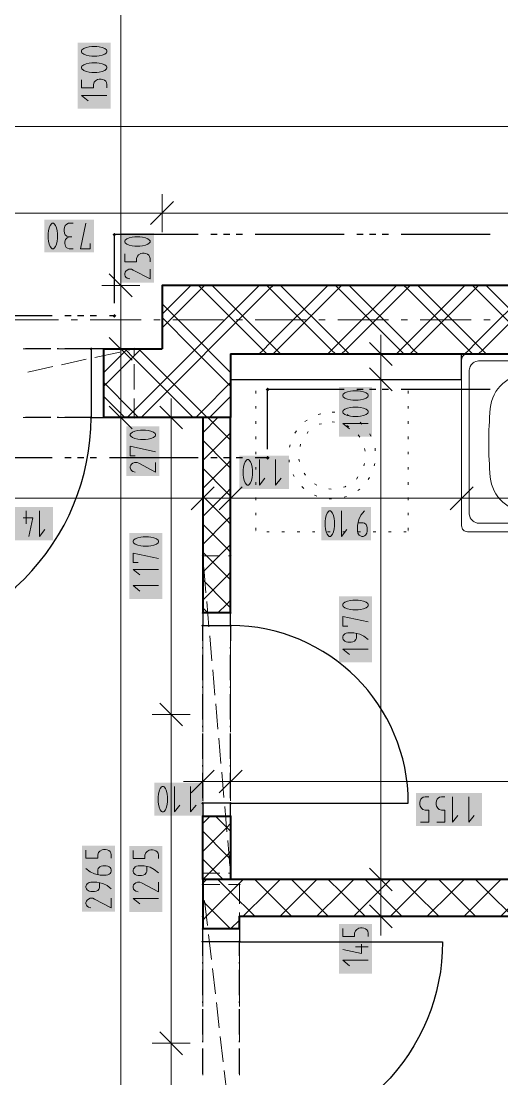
# Model space of a CAD drawing. Header units: millimetres. Extents: x 0 to 594, y 0 to 420.
# Drawn here: x 183.26 to 202.4, y 212.1 to 254.22 of the extents above; entities that cross this region are included whole.
import ezdxf

# ---------------------------------------------------------------- set-up
doc = ezdxf.new("R2010")
doc.units = ezdxf.units.MM
doc.header["$LTSCALE"] = 8
for name, color, linetype in [('PDF_Dvere', 7, 'Continuous'), ('PDF_Instalacni prizdivka do 1m', 7, 'Continuous'), ('PDF_Koty delkove', 7, 'Continuous'), ('PDF_Osy hlavni', 7, 'Continuous'), ('PDF_Pozarni useky', 7, 'Continuous'), ('PDF_Preklady', 7, 'Continuous'), ('PDF_Pricky zdene', 7, 'Continuous'), ('PDF_Sanita', 7, 'Continuous'), ('PDF_Steny akusticke', 7, 'Continuous')]:
    doc.layers.add(name, color=color, linetype=linetype)

msp = doc.modelspace()

# ---------------------------------------------------------------- linework, layer by layer
at = {"layer": 'PDF_Dvere', "lineweight": 25}
for points in [[(184.444, 241.166), (183.433, 241.166)], [(184.747, 241.166), (184.696, 241.166)], [(186.01, 241.166), (184.999, 241.166)], [(184.444, 238.437), (183.433, 238.437)], [(184.747, 238.437), (184.696, 238.437)], [(186.01, 238.437), (184.999, 238.437)], [(190.487, 229.538), (190.487, 230.147)], [(190.487, 229.234), (190.487, 229.285)], [(191.599, 229.234), (191.599, 229.285)], [(190.487, 227.971), (190.487, 228.982)], [(191.599, 227.971), (191.599, 228.982)], [(190.487, 227.667), (190.487, 227.718)], [(191.599, 227.667), (191.599, 227.718)], [(190.487, 226.404), (190.487, 227.415)], [(191.599, 226.404), (191.599, 227.415)], [(190.487, 226.1), (190.487, 226.151)], [(190.487, 224.837), (190.487, 225.848)], [(191.599, 226.1), (191.599, 226.151)], [(191.599, 224.837), (191.599, 225.848)], [(190.487, 224.533), (190.487, 224.584)], [(191.599, 224.533), (191.599, 224.584)], [(190.487, 223.27), (190.487, 224.281)], [(191.599, 223.27), (191.599, 224.281)], [(190.487, 217.002), (190.487, 217.56)], [(190.487, 216.698), (190.487, 216.749)], [(191.953, 216.698), (191.953, 216.749)], [(190.487, 215.435), (190.487, 216.446)], [(191.953, 215.435), (191.953, 216.446)], [(190.487, 215.131), (190.487, 215.182)], [(190.487, 213.868), (190.487, 214.879)], [(191.953, 215.131), (191.953, 215.182)], [(191.953, 213.868), (191.953, 214.879)], [(190.487, 213.564), (190.487, 213.615)], [(191.953, 213.564), (191.953, 213.615)], [(190.487, 212.301), (190.487, 213.312)], [(191.953, 212.301), (191.953, 213.312)]]:
    msp.add_lwpolyline(points, dxfattribs=at)
for points in [[(186.544, 241.166), (186.039, 241.166), (186.039, 238.437), (186.544, 238.437)], [(190.487, 230.652), (190.487, 230.147), (191.599, 230.147), (191.599, 230.652)], [(190.487, 223.07), (190.487, 222.564), (191.599, 222.564), (191.599, 223.07)], [(190.487, 217.56), (190.487, 218.066), (191.953, 218.066), (191.953, 217.56)]]:
    msp.add_lwpolyline(points, close=True, dxfattribs=at)
for points in [[(176.94, 238.437), (176.94, 229.338, 0.414214), (186.039, 238.437)], [(191.599, 223.07), (198.676, 223.07, 0.414212), (191.599, 230.147), (191.599, 229.538)], [(191.953, 217.002), (191.953, 217.56), (200.041, 217.56, -0.414214), (191.953, 209.472), (191.953, 210.178)]]:
    msp.add_lwpolyline(points, format="xyb", dxfattribs=at)
at = {"layer": 'PDF_Dvere', "lineweight": 25, "transparency": 33554559}
for points in [[(186.102, 241.166), (186.039, 241.103), (186.039, 241.229), (185.976, 241.166)], [(186.102, 238.437), (186.039, 238.373), (186.039, 238.5), (185.976, 238.437)], [(190.487, 230.083), (190.424, 230.147), (190.55, 230.147), (190.487, 230.21)], [(191.599, 230.083), (191.536, 230.147), (191.662, 230.147), (191.599, 230.21)], [(190.487, 223.007), (190.424, 223.07), (190.55, 223.07), (190.487, 223.133)], [(191.599, 223.007), (191.536, 223.07), (191.662, 223.07), (191.599, 223.133)], [(190.487, 217.497), (190.424, 217.56), (190.55, 217.56), (190.487, 217.623)], [(191.953, 217.497), (191.89, 217.56), (192.016, 217.56), (191.953, 217.623)]]:
    msp.add_solid(points, dxfattribs=at)
at = {"layer": 'PDF_Instalacni prizdivka do 1m', "lineweight": 25}
msp.add_lwpolyline([(200.799, 240.964), (191.599, 240.964), (191.599, 239.953), (200.799, 239.953)], close=True, dxfattribs=at)
at = {"layer": 'PDF_Koty delkove', "lineweight": 18}
for points in [[(187.222, 138.505), (187.222, 143.838), (187.222, 154.678), (187.222, 156.197), (187.222, 158.52), (187.222, 162.807), (187.222, 167.595), (187.222, 173.773), (187.222, 206.995), (187.222, 208.461), (187.222, 238.437), (187.222, 241.166), (187.222, 243.694), (187.222, 258.858), (187.222, 261.588), (187.222, 282.515), (187.222, 283.981), (187.222, 344.032)], [(186.269, 252.556), (186.067, 252.556), (185.967, 252.542), (185.848, 252.515), (185.747, 252.475), (185.679, 252.421), (185.663, 252.394), (185.663, 252.34), (185.679, 252.313), (185.747, 252.259), (185.848, 252.219), (185.967, 252.191), (186.067, 252.177), (186.269, 252.177), (186.37, 252.191), (186.488, 252.219), (186.589, 252.259), (186.657, 252.313), (186.674, 252.34), (186.674, 252.394), (186.657, 252.421), (186.589, 252.475), (186.488, 252.515), (186.37, 252.542), (186.269, 252.556)], [(185.663, 251.881), (185.663, 251.557), (186.134, 251.557), (186.134, 251.692), (186.169, 251.786), (186.219, 251.84), (186.303, 251.894), (186.37, 251.908), (186.438, 251.908), (186.505, 251.894), (186.572, 251.867), (186.623, 251.827), (186.657, 251.773), (186.674, 251.692), (186.674, 251.557)], [(186.674, 251.26), (185.663, 251.26), (185.932, 251.044)], [(511.924, 250.029), (492.486, 250.029), (472.901, 250.029), (471.435, 250.029), (163.798, 250.029)], [(188.87, 247.333), (188.87, 246.575), (188.87, 245.817)], [(189.325, 247.03), (188.415, 246.12)], [(265.501, 246.575), (188.87, 246.575), (181.49, 246.575), (173.705, 246.575), (163.798, 246.575), (162.332, 246.575), (134.833, 246.575)], [(184.705, 245.56), (184.705, 245.762), (184.691, 245.863), (184.664, 245.981), (184.623, 246.082), (184.57, 246.15), (184.542, 246.167), (184.489, 246.167), (184.461, 246.15), (184.408, 246.082), (184.367, 245.981), (184.341, 245.863), (184.327, 245.762)], [(185.326, 246.167), (185.137, 246.167), (185.07, 246.133), (185.015, 246.082), (184.989, 245.999), (184.975, 245.931), (184.975, 245.863), (184.989, 245.779), (185.015, 245.712), (185.07, 245.662), (185.164, 245.627)], [(186.001, 245.358), (186.001, 245.156), (185.623, 245.156), (185.838, 246.167)], [(184.327, 245.762), (184.327, 245.56), (184.341, 245.46), (184.367, 245.341), (184.408, 245.24), (184.461, 245.173), (184.489, 245.156), (184.542, 245.156), (184.57, 245.173), (184.623, 245.24), (184.664, 245.341), (184.691, 245.46), (184.705, 245.56)], [(185.326, 245.156), (185.164, 245.156), (185.109, 245.173), (185.056, 245.207), (185.028, 245.257), (185.002, 245.358), (185.002, 245.425), (185.028, 245.526), (185.083, 245.594), (185.164, 245.627), (185.271, 245.627)], [(187.986, 245.631), (187.784, 245.631), (187.684, 245.617), (187.565, 245.591), (187.464, 245.55), (187.396, 245.497), (187.38, 245.469), (187.38, 245.416)], [(187.38, 245.416), (187.396, 245.388), (187.464, 245.335), (187.565, 245.294), (187.684, 245.267), (187.784, 245.253), (187.986, 245.253), (188.087, 245.267), (188.205, 245.294), (188.306, 245.335), (188.374, 245.388), (188.391, 245.416), (188.391, 245.469), (188.374, 245.497), (188.306, 245.55), (188.205, 245.591), (188.087, 245.617), (187.986, 245.631)], [(187.38, 244.956), (187.38, 244.632), (187.851, 244.632), (187.851, 244.768), (187.886, 244.862), (187.936, 244.916), (188.02, 244.969), (188.087, 244.983), (188.155, 244.983), (188.222, 244.969), (188.289, 244.943), (188.34, 244.902), (188.374, 244.849), (188.391, 244.768), (188.391, 244.632)], [(188.391, 244.335), (188.391, 243.957), (187.717, 244.308), (187.649, 244.335), (187.548, 244.335), (187.481, 244.308), (187.431, 244.268), (187.396, 244.227), (187.38, 244.173), (187.38, 244.119), (187.396, 244.065), (187.431, 244.025), (187.481, 243.984), (187.581, 243.957)], [(187.677, 243.239), (186.767, 244.149)], [(187.981, 243.694), (187.222, 243.694), (186.464, 243.694)], [(187.677, 240.711), (186.767, 241.621)], [(198.039, 240.509), (197.129, 241.419)], [(197.584, 240.964), (197.584, 241.722)], [(187.981, 241.166), (187.222, 241.166), (186.464, 241.166)], [(198.342, 240.964), (197.584, 240.964), (196.826, 240.964)], [(197.584, 218.571), (197.584, 220.037), (197.584, 239.953), (197.584, 240.964)], [(198.039, 239.498), (197.129, 240.408)], [(198.342, 239.953), (197.584, 239.953), (196.826, 239.953)], [(187.677, 237.982), (186.767, 238.891)], [(189.689, 237.982), (188.779, 238.891)], [(189.234, 238.437), (189.234, 239.195)], [(196.673, 238.85), (196.471, 238.85), (196.371, 238.837), (196.253, 238.81), (196.152, 238.769), (196.084, 238.716), (196.068, 238.688), (196.068, 238.635), (196.084, 238.607), (196.152, 238.554), (196.253, 238.513), (196.371, 238.486), (196.471, 238.472), (196.673, 238.472), (196.774, 238.486), (196.893, 238.513)], [(196.893, 238.513), (196.994, 238.554), (197.061, 238.607), (197.079, 238.635), (197.079, 238.688), (197.061, 238.716), (196.994, 238.769), (196.893, 238.81), (196.774, 238.837), (196.673, 238.85)], [(187.981, 238.437), (187.222, 238.437), (186.464, 238.437)], [(189.993, 238.437), (189.234, 238.437), (188.476, 238.437)], [(189.234, 208.461), (189.234, 213.516), (189.234, 226.608), (189.234, 238.437)], [(197.079, 238.202), (196.068, 238.202), (196.337, 237.987)], [(188.208, 237.935), (188.006, 237.935), (187.906, 237.922), (187.788, 237.895), (187.687, 237.854), (187.619, 237.801), (187.603, 237.773), (187.603, 237.72), (187.619, 237.692)], [(187.619, 237.692), (187.687, 237.639), (187.788, 237.598), (187.906, 237.571), (188.006, 237.557), (188.208, 237.557), (188.309, 237.571), (188.428, 237.598), (188.529, 237.639), (188.596, 237.692), (188.614, 237.72), (188.614, 237.773), (188.596, 237.801), (188.529, 237.854), (188.428, 237.895), (188.309, 237.922), (188.208, 237.935)], [(187.804, 236.909), (187.603, 236.909), (187.603, 237.287), (188.614, 237.072)], [(192.745, 236.756), (192.745, 235.745), (192.96, 236.014)], [(193.393, 236.756), (193.393, 235.745), (193.608, 236.014)], [(188.614, 236.639), (188.614, 236.261), (187.939, 236.612), (187.872, 236.639), (187.77, 236.639), (187.704, 236.612), (187.653, 236.572), (187.619, 236.531), (187.603, 236.477), (187.603, 236.424), (187.619, 236.369), (187.653, 236.329), (187.704, 236.288), (187.804, 236.261)], [(190.487, 235.217), (190.487, 235.976)], [(191.599, 235.976), (191.599, 235.217), (191.599, 234.459)], [(200.799, 235.976), (200.799, 235.217), (200.799, 234.459)], [(190.942, 235.672), (190.032, 234.763)], [(192.054, 235.672), (191.144, 234.763)], [(201.254, 235.672), (200.344, 234.763)], [(253.571, 235.217), (236.385, 235.217), (234.818, 235.217), (228.196, 235.217), (226.174, 235.217), (219.552, 235.217), (217.985, 235.217), (200.799, 235.217), (191.599, 235.217), (190.487, 235.217), (175.929, 235.217), (174.817, 235.217), (164.556, 235.217), (163.798, 235.217)], [(190.487, 235.217), (190.487, 234.459)], [(183.451, 234.712), (183.451, 234.206)], [(183.991, 234.712), (183.991, 233.701), (184.206, 233.97)], [(195.605, 234.695), (195.577, 234.712), (195.524, 234.712), (195.496, 234.695), (195.443, 234.627), (195.402, 234.526), (195.376, 234.408), (195.362, 234.307)], [(195.362, 234.307), (195.362, 234.104), (195.376, 234.004), (195.402, 233.886), (195.443, 233.785), (195.496, 233.717), (195.524, 233.701), (195.577, 233.701), (195.605, 233.717), (195.658, 233.785), (195.699, 233.886), (195.726, 234.004), (195.74, 234.104), (195.74, 234.307), (195.726, 234.408), (195.699, 234.526), (195.658, 234.627), (195.605, 234.695)], [(196.01, 234.712), (196.01, 233.701), (196.225, 233.97)], [(196.928, 234.712), (196.792, 234.543), (196.711, 234.374), (196.658, 234.139), (196.658, 233.902), (196.672, 233.835), (196.698, 233.785), (196.725, 233.752), (196.766, 233.717), (196.82, 233.701), (196.873, 233.701), (196.928, 233.717), (196.968, 233.752), (196.995, 233.785), (197.022, 233.835), (197.036, 233.902), (197.036, 234.038), (197.022, 234.104), (196.995, 234.172), (196.928, 234.223), (196.873, 234.24), (196.685, 234.24)], [(183.343, 234.442), (183.721, 234.442), (183.558, 233.701)], [(188.323, 233.684), (188.121, 233.684), (188.021, 233.67), (187.903, 233.643), (187.802, 233.603), (187.734, 233.549), (187.718, 233.522), (187.718, 233.468), (187.734, 233.441), (187.802, 233.387), (187.903, 233.347), (188.021, 233.319), (188.121, 233.305), (188.323, 233.305), (188.425, 233.319), (188.543, 233.347), (188.644, 233.387), (188.712, 233.441)], [(188.712, 233.441), (188.729, 233.468), (188.729, 233.522), (188.712, 233.549), (188.644, 233.603), (188.543, 233.643), (188.425, 233.67), (188.323, 233.684)], [(187.919, 232.657), (187.718, 232.657), (187.718, 233.036), (188.729, 232.82)], [(188.729, 232.388), (187.718, 232.388), (187.987, 232.172)], [(188.729, 231.74), (187.718, 231.74), (187.987, 231.524)], [(196.269, 230.13), (196.068, 230.13), (196.068, 230.508), (197.079, 230.293)], [(197.079, 229.59), (196.91, 229.726), (196.741, 229.807), (196.505, 229.86), (196.269, 229.86), (196.202, 229.846), (196.152, 229.82), (196.118, 229.793), (196.084, 229.753), (196.068, 229.698), (196.068, 229.645), (196.084, 229.59), (196.118, 229.55), (196.152, 229.523), (196.202, 229.496), (196.269, 229.482)], [(196.269, 229.482), (196.404, 229.482), (196.471, 229.496), (196.539, 229.523), (196.589, 229.59), (196.607, 229.645), (196.607, 229.834)], [(197.079, 229.212), (196.068, 229.212), (196.337, 228.997)], [(189.689, 226.153), (188.779, 227.063)], [(189.993, 226.608), (189.234, 226.608), (188.476, 226.608)], [(190.487, 224.698), (190.487, 223.94), (190.487, 223.182)], [(191.599, 224.698), (191.599, 223.94), (191.599, 223.182)], [(190.942, 224.395), (190.032, 223.485)], [(192.054, 224.395), (191.144, 223.485)], [(189.359, 223.74), (189.359, 222.729), (189.574, 222.998)], [(190.487, 223.94), (189.729, 223.94)], [(190.007, 223.74), (190.007, 222.729), (190.222, 222.998)], [(263.883, 223.94), (262.771, 223.94), (251.6, 223.94), (229.864, 223.94), (228.196, 223.94), (226.124, 223.94), (224.607, 223.94), (203.276, 223.94), (191.599, 223.94), (190.487, 223.94)], [(199.138, 223.029), (199.138, 223.097), (199.151, 223.165), (199.178, 223.232), (199.219, 223.282), (199.272, 223.317), (199.353, 223.334), (199.488, 223.334)], [(199.812, 222.323), (200.136, 222.323), (200.136, 222.794), (200.001, 222.794), (199.907, 222.828), (199.853, 222.879), (199.799, 222.963), (199.786, 223.029), (199.786, 223.097), (199.799, 223.165), (199.826, 223.232), (199.867, 223.282), (199.92, 223.317), (200.001, 223.334), (200.136, 223.334)], [(200.434, 223.334), (200.434, 222.323), (200.649, 222.592)], [(201.082, 223.334), (201.082, 222.323), (201.297, 222.592)], [(199.164, 222.323), (199.488, 222.323), (199.488, 222.794), (199.353, 222.794), (199.259, 222.828), (199.205, 222.879), (199.151, 222.963), (199.138, 223.029)], [(185.837, 221.204), (185.837, 220.88), (186.308, 220.88), (186.308, 221.016), (186.342, 221.11), (186.393, 221.164), (186.477, 221.217), (186.543, 221.231), (186.611, 221.231), (186.679, 221.217), (186.746, 221.191), (186.796, 221.15), (186.83, 221.097), (186.848, 221.016), (186.848, 220.88)], [(187.718, 221.197), (187.718, 220.873), (188.189, 220.873), (188.189, 221.008), (188.223, 221.102), (188.274, 221.156), (188.358, 221.21), (188.425, 221.224), (188.492, 221.224), (188.56, 221.21), (188.627, 221.183), (188.677, 221.143), (188.712, 221.089), (188.729, 221.008), (188.729, 220.873)], [(186.796, 220.516), (186.83, 220.475), (186.848, 220.421), (186.848, 220.368), (186.83, 220.313), (186.796, 220.273), (186.763, 220.246), (186.712, 220.219), (186.644, 220.205), (186.409, 220.205), (186.173, 220.259), (186.005, 220.34), (185.837, 220.475)], [(186.308, 220.232), (186.308, 220.421), (186.325, 220.475), (186.358, 220.516), (186.393, 220.543), (186.442, 220.569), (186.51, 220.583), (186.644, 220.583), (186.712, 220.569), (186.763, 220.543), (186.796, 220.516)], [(188.729, 220.306), (188.56, 220.441), (188.391, 220.522), (188.156, 220.576), (187.919, 220.576), (187.852, 220.562), (187.802, 220.535), (187.768, 220.508), (187.734, 220.468), (187.718, 220.414)], [(187.718, 220.414), (187.718, 220.36), (187.734, 220.306), (187.768, 220.265), (187.802, 220.239), (187.852, 220.211), (187.919, 220.197), (188.055, 220.197), (188.121, 220.211), (188.189, 220.239), (188.24, 220.306), (188.257, 220.36), (188.257, 220.549)], [(198.039, 219.582), (197.129, 220.492)], [(186.848, 219.665), (186.679, 219.801), (186.51, 219.882), (186.274, 219.935), (186.038, 219.935), (185.971, 219.921), (185.921, 219.895), (185.887, 219.868), (185.853, 219.827), (185.837, 219.773), (185.837, 219.72), (185.853, 219.665), (185.887, 219.625), (185.921, 219.598), (185.971, 219.57), (186.038, 219.557), (186.173, 219.557), (186.24, 219.57), (186.308, 219.598), (186.358, 219.665), (186.376, 219.72), (186.376, 219.908)], [(188.729, 219.927), (188.729, 219.549), (188.055, 219.901), (187.987, 219.927), (187.886, 219.927), (187.819, 219.901), (187.768, 219.86), (187.734, 219.82), (187.718, 219.765), (187.718, 219.712), (187.734, 219.658), (187.768, 219.617), (187.819, 219.577), (187.919, 219.549)], [(198.342, 220.037), (197.584, 220.037), (196.826, 220.037)], [(186.848, 219.287), (186.848, 218.909), (186.173, 219.26), (186.106, 219.287), (186.005, 219.287), (185.938, 219.26), (185.887, 219.22), (185.853, 219.179), (185.837, 219.125), (185.837, 219.071), (185.853, 219.017), (185.887, 218.977), (185.938, 218.936), (186.038, 218.909)], [(188.729, 219.279), (187.718, 219.279), (187.987, 219.064)], [(198.039, 218.116), (197.129, 219.026)], [(198.342, 218.571), (197.584, 218.571), (196.826, 218.571)], [(197.584, 218.571), (197.584, 217.813)], [(196.068, 218.09), (196.068, 217.766), (196.539, 217.766), (196.539, 217.901), (196.573, 217.995), (196.624, 218.049), (196.708, 218.103), (196.774, 218.116), (196.842, 218.116), (196.91, 218.103), (196.977, 218.076), (197.027, 218.035), (197.061, 217.982), (197.079, 217.901), (197.079, 217.766)], [(196.809, 217.468), (196.809, 217.09), (196.068, 217.253)], [(197.079, 217.361), (196.573, 217.361)], [(197.079, 216.82), (196.068, 216.82), (196.337, 216.605)], [(189.689, 213.061), (188.779, 213.971)], [(189.993, 213.516), (189.234, 213.516), (188.476, 213.516)]]:
    msp.add_lwpolyline(points, dxfattribs=at)
for points in [[(186.269, 253.204), (186.067, 253.204), (185.967, 253.19), (185.848, 253.163), (185.747, 253.123), (185.679, 253.069), (185.663, 253.042), (185.663, 252.988), (185.679, 252.961), (185.747, 252.907), (185.848, 252.867), (185.967, 252.839), (186.067, 252.825), (186.269, 252.825), (186.37, 252.839), (186.488, 252.867), (186.589, 252.907), (186.657, 252.961), (186.674, 252.988), (186.674, 253.042), (186.657, 253.069), (186.589, 253.123), (186.488, 253.163), (186.37, 253.19)], [(196.673, 239.498), (196.471, 239.498), (196.371, 239.485), (196.253, 239.458), (196.152, 239.417), (196.084, 239.364), (196.068, 239.336), (196.068, 239.283), (196.084, 239.255), (196.152, 239.202), (196.253, 239.161), (196.371, 239.134), (196.471, 239.12), (196.673, 239.12), (196.774, 239.134), (196.893, 239.161), (196.994, 239.202), (197.061, 239.255), (197.079, 239.283), (197.079, 239.336), (197.061, 239.364), (196.994, 239.417), (196.893, 239.458), (196.774, 239.485)], [(192.096, 236.35), (192.096, 236.148), (192.11, 236.048), (192.137, 235.93), (192.177, 235.829), (192.231, 235.761), (192.258, 235.745), (192.312, 235.745), (192.339, 235.761), (192.393, 235.829), (192.433, 235.93), (192.461, 236.048), (192.475, 236.148), (192.475, 236.35), (192.461, 236.452), (192.433, 236.57), (192.393, 236.671), (192.339, 236.739), (192.312, 236.756), (192.258, 236.756), (192.231, 236.739), (192.177, 236.671), (192.137, 236.57), (192.11, 236.452)], [(196.673, 231.156), (196.471, 231.156), (196.371, 231.143), (196.253, 231.116), (196.152, 231.075), (196.084, 231.022), (196.068, 230.994), (196.068, 230.941), (196.084, 230.913), (196.152, 230.86), (196.253, 230.819), (196.371, 230.792), (196.471, 230.778), (196.673, 230.778), (196.774, 230.792), (196.893, 230.819), (196.994, 230.86), (197.061, 230.913), (197.079, 230.941), (197.079, 230.994), (197.061, 231.022), (196.994, 231.075), (196.893, 231.116), (196.774, 231.143)], [(188.711, 223.335), (188.711, 223.132), (188.724, 223.032), (188.751, 222.914), (188.792, 222.813), (188.845, 222.745), (188.873, 222.729), (188.926, 222.729), (188.954, 222.745), (189.007, 222.813), (189.048, 222.914), (189.075, 223.032), (189.089, 223.132), (189.089, 223.335), (189.075, 223.436), (189.048, 223.554), (189.007, 223.655), (188.954, 223.723), (188.926, 223.74), (188.873, 223.74), (188.845, 223.723), (188.792, 223.655), (188.751, 223.554), (188.724, 223.436)]]:
    msp.add_lwpolyline(points, close=True, dxfattribs=at)
at = {"layer": 'PDF_Koty delkove', "color": 7, "lineweight": 18, "true_color": 0xffffff, "transparency": 33554559}
for points in [[(186.826, 250.73), (186.826, 253.355), (185.512, 250.73), (185.512, 253.355)], [(186.153, 246.319), (184.175, 246.319), (186.153, 245.005), (184.175, 245.005)], [(188.543, 243.805), (188.543, 245.782), (187.229, 243.805), (187.229, 245.782)], [(197.23, 237.672), (197.23, 239.65), (195.916, 237.672), (195.916, 239.65)], [(188.765, 236.109), (188.765, 238.087), (187.451, 236.109), (187.451, 238.087)], [(193.923, 236.908), (191.945, 236.908), (193.923, 235.593), (191.945, 235.593)], [(184.521, 234.864), (181.895, 234.864), (184.521, 233.549), (181.895, 233.549)], [(197.188, 234.864), (195.21, 234.864), (197.188, 233.549), (195.21, 233.549)], [(188.881, 231.21), (188.881, 233.835), (187.566, 231.21), (187.566, 233.835)], [(197.23, 228.682), (197.23, 231.308), (195.916, 228.682), (195.916, 231.308)], [(190.537, 223.892), (188.559, 223.892), (190.537, 222.577), (188.559, 222.577)], [(201.612, 223.485), (198.986, 223.485), (201.612, 222.171), (198.986, 222.171)], [(186.999, 218.757), (186.999, 221.382), (185.685, 218.757), (185.685, 221.382)], [(188.881, 218.749), (188.881, 221.375), (187.566, 218.749), (187.566, 221.375)], [(197.23, 216.29), (197.23, 218.268), (195.916, 216.29), (195.916, 218.268)]]:
    msp.add_solid(points, dxfattribs=at)
at = {"layer": 'PDF_Osy hlavni', "lineweight": 18}
for points in [[(184.747, 242.329), (182.725, 242.329)], [(185.505, 242.329), (185.252, 242.329)], [(188.032, 242.329), (186.01, 242.329)], [(188.791, 242.329), (188.538, 242.329)], [(191.318, 242.329), (189.296, 242.329)], [(192.076, 242.329), (191.824, 242.329)], [(194.604, 242.329), (192.582, 242.329)], [(195.362, 242.329), (195.109, 242.329)], [(197.889, 242.329), (195.867, 242.329)], [(198.648, 242.329), (198.395, 242.329)], [(201.175, 242.329), (199.153, 242.329)], [(201.933, 242.329), (201.68, 242.329)]]:
    msp.add_lwpolyline(points, dxfattribs=at)
at = {"layer": 'PDF_Pozarni useky', "lineweight": 30}
for points in [[(186.97, 242.984), (186.97, 245.716)], [(190.307, 245.716), (186.97, 245.716)], [(191.065, 245.716), (190.813, 245.716)], [(191.571, 245.716), (191.318, 245.716)], [(192.076, 245.716), (191.824, 245.716)], [(196.12, 245.716), (192.582, 245.716)], [(196.878, 245.716), (196.626, 245.716)], [(197.384, 245.716), (197.131, 245.716)], [(197.889, 245.716), (197.637, 245.716)], [(201.933, 245.716), (198.395, 245.716)], [(184.494, 242.48), (180.956, 242.48)], [(185.252, 242.48), (184.999, 242.48)], [(185.758, 242.48), (185.505, 242.48)], [(186.263, 242.48), (186.01, 242.48)], [(186.97, 242.48), (186.769, 242.48)], [(193.075, 237.173), (193.075, 239.549)], [(196.12, 239.549), (193.075, 239.549)], [(196.879, 239.549), (196.626, 239.549)], [(197.384, 239.549), (197.131, 239.549)], [(197.89, 239.549), (197.637, 239.549)], [(201.934, 239.549), (198.395, 239.549)], [(184.495, 236.829), (180.956, 236.829)], [(185.253, 236.829), (185, 236.829)], [(185.758, 236.829), (185.506, 236.829)], [(186.264, 236.829), (186.011, 236.829)], [(190.308, 236.829), (186.769, 236.829)], [(191.066, 236.829), (190.813, 236.829)], [(191.571, 236.829), (191.319, 236.829)], [(192.077, 236.829), (191.824, 236.829)], [(193.075, 236.829), (192.582, 236.829)]]:
    msp.add_lwpolyline(points, dxfattribs=at)
at = {"layer": 'PDF_Pozarni useky', "lineweight": 30, "transparency": 33554559}
for points in [[(186.97, 245.64), (186.894, 245.716), (187.046, 245.716), (186.97, 245.791)], [(187.046, 245.716), (186.97, 245.64), (186.97, 245.791), (186.894, 245.716)], [(187.046, 242.48), (186.97, 242.405), (186.97, 242.556), (186.894, 242.48)], [(186.97, 242.405), (186.894, 242.48), (187.046, 242.48), (186.97, 242.556)], [(193.075, 239.473), (192.999, 239.549), (193.151, 239.549), (193.075, 239.624)], [(193.151, 239.549), (193.075, 239.473), (193.075, 239.624), (192.999, 239.549)], [(193.151, 236.829), (193.075, 236.753), (193.075, 236.905), (192.999, 236.829)], [(193.075, 236.753), (192.999, 236.829), (193.151, 236.829), (193.075, 236.905)]]:
    msp.add_solid(points, dxfattribs=at)
at = {"layer": 'PDF_Preklady', "lineweight": 18}
for points in [[(184.342, 241.166), (183.331, 241.166)], [(185.707, 241.166), (184.696, 241.166)], [(187.072, 241.166), (186.061, 241.166)], [(186.194, 240.826), (187.182, 241.041)], [(187.758, 241.166), (187.426, 241.166)], [(187.528, 241.116), (187.758, 241.166)], [(187.758, 240.911), (187.758, 241.166)], [(184.861, 240.535), (185.849, 240.751)], [(187.758, 239.546), (187.758, 240.557)], [(183.527, 240.245), (184.515, 240.46)], [(187.758, 239.192), (187.758, 238.437), (187.426, 238.437)], [(184.342, 238.437), (183.331, 238.437)], [(185.707, 238.437), (184.696, 238.437)], [(186.544, 238.437), (186.061, 238.437)], [(187.072, 238.437), (186.544, 238.437)], [(190.497, 232.817), (190.487, 232.927)], [(191.166, 232.927), (190.487, 232.927)], [(190.487, 232.722), (190.487, 232.927)], [(191.599, 232.722), (191.599, 232.927), (191.52, 232.927)], [(190.487, 231.357), (190.487, 232.368)], [(190.616, 231.458), (190.528, 232.465)], [(191.599, 231.357), (191.599, 232.368)], [(190.487, 229.993), (190.487, 230.652), (190.487, 231.004)], [(190.736, 230.098), (190.647, 231.105)], [(191.599, 229.993), (191.599, 230.652), (191.599, 231.004)], [(190.487, 228.628), (190.487, 229.639)], [(190.856, 228.739), (190.767, 229.746)], [(191.599, 228.628), (191.599, 229.639)], [(190.975, 227.379), (190.887, 228.386)], [(190.487, 227.263), (190.487, 228.274)], [(191.599, 227.263), (191.599, 228.274)], [(191.095, 226.02), (191.006, 227.027)], [(190.487, 225.898), (190.487, 226.909)], [(191.599, 225.898), (191.599, 226.909)], [(190.487, 224.533), (190.487, 225.544)], [(191.215, 224.66), (191.126, 225.667)], [(191.599, 224.533), (191.599, 225.544)], [(190.487, 223.169), (190.487, 224.18)], [(191.334, 223.301), (191.246, 224.308)], [(191.599, 223.169), (191.599, 224.18)], [(190.487, 222.564), (190.487, 222.815)], [(191.454, 221.941), (191.365, 222.948)], [(191.599, 222.564), (191.599, 222.815)], [(190.487, 221.804), (190.487, 222.564)], [(191.599, 221.804), (191.599, 222.564)], [(191.574, 220.581), (191.485, 221.588)], [(190.487, 220.439), (190.487, 221.45)], [(191.599, 220.439), (191.599, 221.45)], [(191.166, 220.29), (190.487, 220.29)], [(191.599, 220.29), (191.52, 220.29)], [(190.519, 219.556), (190.487, 219.835), (191.166, 219.835)], [(190.487, 219.074), (190.487, 219.835)], [(191.953, 219.835), (191.52, 219.835)], [(191.953, 219.074), (191.953, 219.835)], [(190.677, 218.2), (190.56, 219.205)], [(190.487, 218.571), (190.487, 218.72)], [(191.953, 218.571), (191.953, 218.72)], [(190.487, 217.709), (190.487, 218.066), (190.487, 218.571)], [(191.953, 217.709), (191.953, 218.066), (191.953, 218.571)], [(190.834, 216.845), (190.718, 217.849)], [(190.487, 216.345), (190.487, 217.356)], [(191.953, 216.345), (191.953, 217.356)], [(190.991, 215.489), (190.875, 216.493)], [(190.487, 214.98), (190.487, 215.991)], [(191.953, 214.98), (191.953, 215.991)], [(191.149, 214.133), (191.032, 215.137)], [(190.487, 213.615), (190.487, 214.626)], [(191.953, 213.615), (191.953, 214.626)], [(191.306, 212.777), (191.189, 213.782)], [(190.487, 212.25), (190.487, 213.261)], [(191.953, 212.25), (191.953, 213.261)], [(191.463, 211.422), (191.347, 212.426)]]:
    msp.add_lwpolyline(points, dxfattribs=at)
at = {"layer": 'PDF_Preklady', "lineweight": 18, "transparency": 33554559}
for points in [[(187.758, 241.121), (187.712, 241.166), (187.803, 241.166), (187.758, 241.212)], [(187.803, 241.166), (187.758, 241.121), (187.758, 241.212), (187.712, 241.166)], [(187.713, 241.157), (187.748, 241.211), (187.767, 241.122), (187.802, 241.176)], [(186.59, 238.437), (186.544, 238.391), (186.544, 238.482), (186.499, 238.437)], [(186.59, 238.437), (186.544, 238.391), (186.544, 238.482), (186.499, 238.437)], [(187.803, 238.437), (187.758, 238.391), (187.758, 238.482), (187.712, 238.437)], [(187.758, 238.391), (187.712, 238.437), (187.803, 238.437), (187.758, 238.482)], [(190.491, 232.881), (190.442, 232.923), (190.532, 232.931), (190.483, 232.972)], [(190.533, 232.927), (190.487, 232.881), (190.487, 232.972), (190.442, 232.927)], [(190.487, 232.881), (190.442, 232.927), (190.533, 232.927), (190.487, 232.972)], [(191.599, 232.881), (191.554, 232.927), (191.645, 232.927), (191.599, 232.972)], [(191.645, 232.927), (191.599, 232.881), (191.599, 232.972), (191.554, 232.927)], [(190.487, 230.607), (190.442, 230.652), (190.533, 230.652), (190.487, 230.698)], [(190.487, 230.607), (190.442, 230.652), (190.533, 230.652), (190.487, 230.698)], [(191.599, 230.607), (191.554, 230.652), (191.645, 230.652), (191.599, 230.698)], [(191.599, 230.607), (191.554, 230.652), (191.645, 230.652), (191.599, 230.698)], [(190.487, 222.519), (190.442, 222.564), (190.533, 222.564), (190.487, 222.61)], [(190.487, 222.519), (190.442, 222.564), (190.533, 222.564), (190.487, 222.61)], [(191.599, 222.519), (191.554, 222.564), (191.645, 222.564), (191.599, 222.61)], [(191.599, 222.519), (191.554, 222.564), (191.645, 222.564), (191.599, 222.61)], [(190.487, 220.244), (190.442, 220.29), (190.533, 220.29), (190.487, 220.335)], [(190.533, 220.29), (190.487, 220.244), (190.487, 220.335), (190.442, 220.29)], [(191.603, 220.244), (191.554, 220.286), (191.645, 220.294), (191.595, 220.335)], [(191.645, 220.29), (191.599, 220.244), (191.599, 220.335), (191.554, 220.29)], [(191.599, 220.244), (191.554, 220.29), (191.645, 220.29), (191.599, 220.335)], [(190.492, 219.79), (190.442, 219.83), (190.532, 219.84), (190.482, 219.88)], [(190.533, 219.835), (190.487, 219.789), (190.487, 219.88), (190.442, 219.835)], [(190.487, 219.789), (190.442, 219.835), (190.533, 219.835), (190.487, 219.88)], [(191.953, 219.789), (191.908, 219.835), (191.999, 219.835), (191.953, 219.88)], [(191.999, 219.835), (191.953, 219.789), (191.953, 219.88), (191.908, 219.835)], [(190.487, 218.526), (190.442, 218.571), (190.533, 218.571), (190.487, 218.617)], [(190.487, 218.526), (190.442, 218.571), (190.533, 218.571), (190.487, 218.617)], [(191.953, 218.526), (191.908, 218.571), (191.999, 218.571), (191.953, 218.617)], [(191.953, 218.526), (191.908, 218.571), (191.999, 218.571), (191.953, 218.617)], [(190.487, 218.02), (190.442, 218.066), (190.533, 218.066), (190.487, 218.111)], [(190.487, 218.02), (190.442, 218.066), (190.533, 218.066), (190.487, 218.111)], [(191.953, 218.02), (191.908, 218.066), (191.999, 218.066), (191.953, 218.111)], [(191.953, 218.02), (191.908, 218.066), (191.999, 218.066), (191.953, 218.111)]]:
    msp.add_solid(points, dxfattribs=at)
at = {"layer": 'PDF_Pricky zdene', "lineweight": 9}
for points in [[(191.094, 238.437), (190.487, 237.83)], [(191.599, 237.527), (191.448, 237.678), (190.689, 238.437)], [(191.599, 237.83), (191.448, 237.678), (190.487, 236.718)], [(191.599, 236.415), (191.448, 236.566), (190.487, 237.527)], [(191.599, 236.718), (191.448, 236.566)], [(191.448, 236.566), (190.487, 235.606)], [(191.599, 235.303), (191.448, 235.454), (190.487, 236.415)], [(191.448, 235.454), (190.487, 234.494)], [(191.599, 235.606), (191.448, 235.454)], [(191.599, 234.191), (191.448, 234.342), (190.487, 235.303)], [(191.448, 234.342), (190.487, 233.382)], [(191.599, 233.078), (191.448, 233.23), (190.487, 234.191)], [(191.599, 234.494), (191.448, 234.342)], [(191.599, 233.382), (191.448, 233.23)], [(191.448, 233.23), (190.487, 232.27)], [(191.599, 231.966), (191.448, 232.118), (190.487, 233.078)], [(191.448, 232.118), (190.487, 231.158)], [(191.599, 232.27), (191.448, 232.118)], [(191.599, 230.854), (191.448, 231.006), (190.487, 231.966)], [(190.689, 230.652), (190.487, 230.854)], [(191.448, 231.006), (191.094, 230.652)], [(191.599, 231.158), (191.448, 231.006)], [(190.79, 222.564), (190.487, 222.261)], [(191.599, 221.958), (191.448, 222.109), (190.993, 222.564)], [(191.448, 222.109), (190.487, 221.149)], [(191.599, 222.261), (191.448, 222.109)], [(191.599, 220.846), (191.448, 220.997), (190.487, 221.958)], [(191.599, 221.149), (191.448, 220.997)], [(191.448, 220.997), (190.487, 220.037)], [(191.296, 220.037), (190.487, 220.846)], [(192.105, 220.037), (191.599, 219.531), (190.639, 218.571), (190.505, 218.437), (190.487, 218.419)], [(190.639, 220.037), (190.487, 219.885)], [(191.599, 219.531), (191.094, 220.037)], [(191.599, 220.037), (191.599, 220.037)], [(193.571, 220.037), (193.065, 219.531), (192.105, 218.571)], [(193.065, 219.531), (192.56, 220.037)], [(195.037, 220.037), (194.531, 219.531), (193.571, 218.571)], [(195.491, 218.571), (194.531, 219.531), (194.026, 220.037)], [(196.502, 220.037), (195.997, 219.531), (195.037, 218.571)], [(196.957, 218.571), (195.997, 219.531), (195.491, 220.037)], [(197.968, 220.037), (197.463, 219.531), (196.502, 218.571)], [(198.423, 218.571), (197.463, 219.531), (196.957, 220.037)], [(199.434, 220.037), (198.929, 219.531), (197.968, 218.571)], [(199.889, 218.571), (198.929, 219.531), (198.423, 220.037)], [(200.9, 220.037), (200.395, 219.531), (199.434, 218.571)], [(201.355, 218.571), (200.395, 219.531), (199.889, 220.037)], [(202.366, 220.037), (201.861, 219.531), (200.9, 218.571)], [(202.821, 218.571), (201.861, 219.531), (201.355, 220.037)], [(203.832, 220.037), (203.326, 219.531), (202.366, 218.571)], [(192.56, 218.571), (191.599, 219.531)], [(194.026, 218.571), (193.065, 219.531)], [(191.094, 218.571), (190.487, 219.178)], [(191.953, 218.419), (191.599, 218.066), (191.094, 218.571)]]:
    msp.add_lwpolyline(points, dxfattribs=at)
at = {"layer": 'PDF_Pricky zdene', "lineweight": 40}
for points in [[(191.599, 230.652), (191.599, 232.927), (191.599, 238.437), (190.487, 238.437), (190.487, 232.927), (190.487, 230.652)], [(191.599, 230.652), (190.487, 230.652)], [(190.487, 222.564), (191.599, 222.564), (191.599, 220.29), (191.599, 220.037), (190.487, 220.037), (190.487, 220.29), (190.487, 222.564)], [(191.953, 218.571), (226.124, 218.571), (226.174, 218.571), (226.174, 220.037), (226.124, 220.037), (191.599, 220.037), (190.487, 220.037), (190.487, 219.835), (190.487, 218.571), (190.487, 218.066)], [(191.953, 218.066), (191.953, 218.571)], [(191.953, 218.066), (190.487, 218.066)]]:
    msp.add_lwpolyline(points, dxfattribs=at)
at = {"layer": 'PDF_Sanita', "lineweight": 13}
msp.add_lwpolyline([(201.031, 233.887), (201.032, 233.887), (217.753, 233.887, 0.41423), (217.985, 234.12), (217.985, 240.731, 0.41423), (217.753, 240.964), (201.032, 240.964, 0.41423), (200.799, 240.731), (200.799, 234.12, 0.41423), (201.031, 233.887)], format="xyb", dxfattribs=at)
for points in [[(209.392, 234.221), (201.47, 234.223), (201.413, 234.232), (201.361, 234.248), (201.305, 234.275), (201.261, 234.304), (201.215, 234.345), (201.181, 234.386), (201.147, 234.441), (201.122, 234.5), (201.11, 234.545), (201.104, 234.591), (201.102, 237.456), (201.104, 240.321), (201.11, 240.367), (201.122, 240.412), (201.147, 240.471), (201.181, 240.526), (201.215, 240.567), (201.261, 240.608), (201.305, 240.637), (201.361, 240.664), (201.413, 240.68), (201.47, 240.689), (209.392, 240.691)], [(192.61, 239.953), (192.61, 239.953)], [(192.61, 239.953), (192.61, 239.953)], [(193.138, 239.953), (193.037, 239.953)], [(193.744, 239.953), (193.643, 239.953)], [(194.351, 239.953), (194.25, 239.953)], [(194.958, 239.953), (194.856, 239.953)], [(195.564, 239.953), (195.463, 239.953)], [(196.171, 239.953), (196.07, 239.953)], [(196.777, 239.953), (196.676, 239.953)], [(197.384, 239.953), (197.283, 239.953)], [(197.99, 239.953), (197.889, 239.953)], [(198.597, 239.953), (198.496, 239.953)], [(198.676, 239.953), (198.676, 239.953)], [(198.676, 239.953), (198.676, 239.953)], [(192.61, 239.395), (192.61, 239.496)], [(198.676, 239.395), (198.676, 239.496)], [(192.61, 238.788), (192.61, 238.889)], [(198.676, 238.788), (198.676, 238.889)], [(195.09, 238.559), (195.187, 238.585)], [(195.643, 238.653), (195.744, 238.644)], [(196.238, 238.548), (196.33, 238.505)], [(192.61, 238.181), (192.61, 238.283)], [(194.561, 238.27), (194.643, 238.328)], [(195.124, 238.163), (195.127, 238.165), (195.223, 238.184)], [(195.643, 238.268), (195.742, 238.248)], [(196.226, 238.121), (196.31, 238.064)], [(196.761, 238.244), (196.832, 238.173)], [(198.676, 238.181), (198.676, 238.283)], [(192.61, 237.575), (192.61, 237.676)], [(194.163, 237.816), (194.221, 237.899)], [(194.643, 237.803), (194.69, 237.873)], [(194.69, 237.873), (194.69, 237.873)], [(196.686, 237.739), (196.742, 237.655)], [(197.147, 237.78), (197.19, 237.689)], [(198.676, 237.575), (198.676, 237.676)], [(193.945, 237.253), (193.971, 237.351)], [(194.366, 237.274), (194.385, 237.373)], [(196.936, 237.199), (196.955, 237.1)], [(197.351, 237.212), (197.36, 237.111)], [(192.61, 236.968), (192.61, 237.069)], [(193.934, 236.65), (193.925, 236.751)], [(194.343, 236.679), (194.323, 236.778)], [(198.676, 236.968), (198.676, 237.069)], [(192.61, 236.362), (192.61, 236.463)], [(196.928, 236.604), (196.909, 236.505)], [(197.347, 236.608), (197.321, 236.51)], [(198.676, 236.362), (198.676, 236.463)], [(194.13, 236.08), (194.088, 236.171)], [(194.579, 236.133), (194.523, 236.217)], [(196.665, 236.069), (196.608, 235.985)], [(197.136, 236.042), (197.078, 235.959)], [(192.61, 235.755), (192.61, 235.856)], [(194.511, 235.611), (194.439, 235.683)], [(195.028, 235.741), (194.944, 235.797)], [(195.605, 235.58), (195.506, 235.599)], [(196.194, 235.698), (196.159, 235.675), (196.101, 235.663)], [(196.744, 235.583), (196.661, 235.525)], [(198.676, 235.755), (198.676, 235.856)], [(192.61, 235.149), (192.61, 235.25)], [(195.029, 235.302), (194.937, 235.344)], [(195.622, 235.189), (195.521, 235.198)], [(196.218, 235.287), (196.12, 235.26)], [(198.676, 235.149), (198.676, 235.25)], [(192.61, 234.542), (192.61, 234.643)], [(198.676, 234.542), (198.676, 234.643)], [(192.61, 233.935), (192.61, 234.036)], [(192.61, 233.887), (192.61, 233.887)], [(192.61, 233.887), (192.61, 233.887)], [(193.138, 233.887), (193.037, 233.887)], [(193.744, 233.887), (193.643, 233.887)], [(194.351, 233.887), (194.25, 233.887)], [(194.958, 233.887), (194.856, 233.887)], [(195.564, 233.887), (195.463, 233.887)], [(196.171, 233.887), (196.07, 233.887)], [(196.777, 233.887), (196.676, 233.887)], [(197.384, 233.887), (197.283, 233.887)], [(197.99, 233.887), (197.889, 233.887)], [(198.597, 233.887), (198.496, 233.887)], [(198.676, 233.935), (198.676, 234.036)], [(198.676, 233.887), (198.676, 233.887)], [(198.676, 233.887), (198.676, 233.887)]]:
    msp.add_lwpolyline(points, dxfattribs=at)
msp.add_lwpolyline([(215.196, 234.991, 0.372032), (216.937, 236.651, 0.048445), (216.937, 238.2, 0.372031), (215.196, 239.86), (208.593, 240.186), (203.473, 240.186, 0.387983), (201.942, 238.788, 0.045261), (201.942, 236.064, 0.387983), (203.473, 234.666), (208.593, 234.666)], format="xyb", close=True, dxfattribs=at)
at = {"layer": 'PDF_Steny akusticke', "lineweight": 9}
for points in [[(188.87, 242.551), (190.012, 243.694)], [(188.87, 242.005), (190.437, 243.572), (190.558, 243.694)], [(191.599, 242.41), (190.437, 243.572), (190.315, 243.694)], [(191.599, 242.956), (190.861, 243.694)], [(191.599, 242.005), (193.166, 243.572), (193.045, 243.694)], [(191.599, 242.551), (192.742, 243.694)], [(192.893, 241.116), (193.166, 241.389), (195.471, 243.694)], [(193.166, 243.572), (193.288, 243.694)], [(195.775, 240.964), (195.623, 241.116), (193.166, 243.572)], [(193.439, 241.116), (195.896, 243.572)], [(196.32, 240.964), (196.169, 241.116), (195.896, 241.389), (193.591, 243.694)], [(195.471, 240.964), (195.623, 241.116), (195.896, 241.389), (198.201, 243.694)], [(198.504, 240.964), (198.352, 241.116), (195.896, 243.572), (195.775, 243.694)], [(195.896, 243.572), (196.017, 243.694)], [(196.169, 241.116), (198.625, 243.572)], [(199.05, 240.964), (198.898, 241.116), (198.625, 241.389), (196.32, 243.694)], [(198.201, 240.964), (198.352, 241.116), (198.625, 241.389), (200.93, 243.694)], [(198.625, 243.572), (198.504, 243.694)], [(198.625, 243.572), (198.747, 243.694)], [(201.082, 241.116), (198.625, 243.572)], [(198.898, 241.116), (201.355, 243.572)], [(201.78, 240.964), (201.628, 241.116), (201.355, 241.389), (199.05, 243.694)], [(200.93, 240.964), (201.082, 241.116), (201.355, 241.389), (203.66, 243.694)], [(203.812, 241.116), (201.355, 243.572), (201.234, 243.694)], [(201.355, 243.572), (201.476, 243.694)], [(201.628, 241.116), (204.085, 243.572)], [(204.509, 240.964), (204.358, 241.116), (204.085, 241.389), (201.78, 243.694)], [(190.659, 241.166), (190.437, 241.389), (188.87, 242.956)], [(193.591, 240.964), (193.439, 241.116), (193.166, 241.389), (191.599, 242.956)], [(190.113, 241.166), (188.87, 242.41)], [(190.214, 241.166), (190.437, 241.389), (191.599, 242.551)], [(192.893, 241.116), (191.599, 242.41)], [(190.76, 241.166), (191.599, 242.005)], [(186.544, 240.226), (187.434, 241.116), (187.485, 241.166)], [(186.544, 239.68), (187.707, 240.843), (187.98, 241.116), (188.031, 241.166)], [(190.113, 238.437), (187.707, 240.843), (187.434, 241.116), (187.383, 241.166)], [(187.485, 238.437), (187.707, 238.659), (190.164, 241.116), (190.214, 241.166)], [(190.659, 238.437), (190.437, 238.659), (187.98, 241.116), (187.929, 241.166)], [(188.031, 238.437), (190.437, 240.843), (190.71, 241.116), (190.76, 241.166)], [(191.599, 239.68), (190.437, 240.843), (190.164, 241.116), (190.113, 241.166)], [(191.599, 240.226), (190.71, 241.116), (190.659, 241.166)], [(193.045, 240.964), (192.893, 241.116), (192.742, 240.964)], [(193.288, 240.964), (193.439, 241.116)], [(196.017, 240.964), (196.169, 241.116)], [(198.747, 240.964), (198.898, 241.116)], [(201.234, 240.964), (201.082, 241.116)], [(201.476, 240.964), (201.628, 241.116)], [(187.929, 238.437), (187.707, 238.659), (186.544, 239.822)], [(190.214, 238.437), (190.437, 238.659), (191.599, 239.822)], [(187.383, 238.437), (186.544, 239.276)], [(190.76, 238.437), (191.599, 239.276)]]:
    msp.add_lwpolyline(points, dxfattribs=at)
at = {"layer": 'PDF_Steny akusticke', "lineweight": 40}
for points in [[(217.985, 243.694), (191.599, 243.694), (188.87, 243.694), (188.87, 241.166)], [(191.599, 240.964), (191.599, 238.437), (190.487, 238.437), (186.544, 238.437), (186.544, 241.166), (187.758, 241.166), (188.87, 241.166)], [(191.599, 240.964), (217.985, 240.964), (217.985, 241.116)]]:
    msp.add_lwpolyline(points, dxfattribs=at)

doc.saveas('drawing.dxf')
